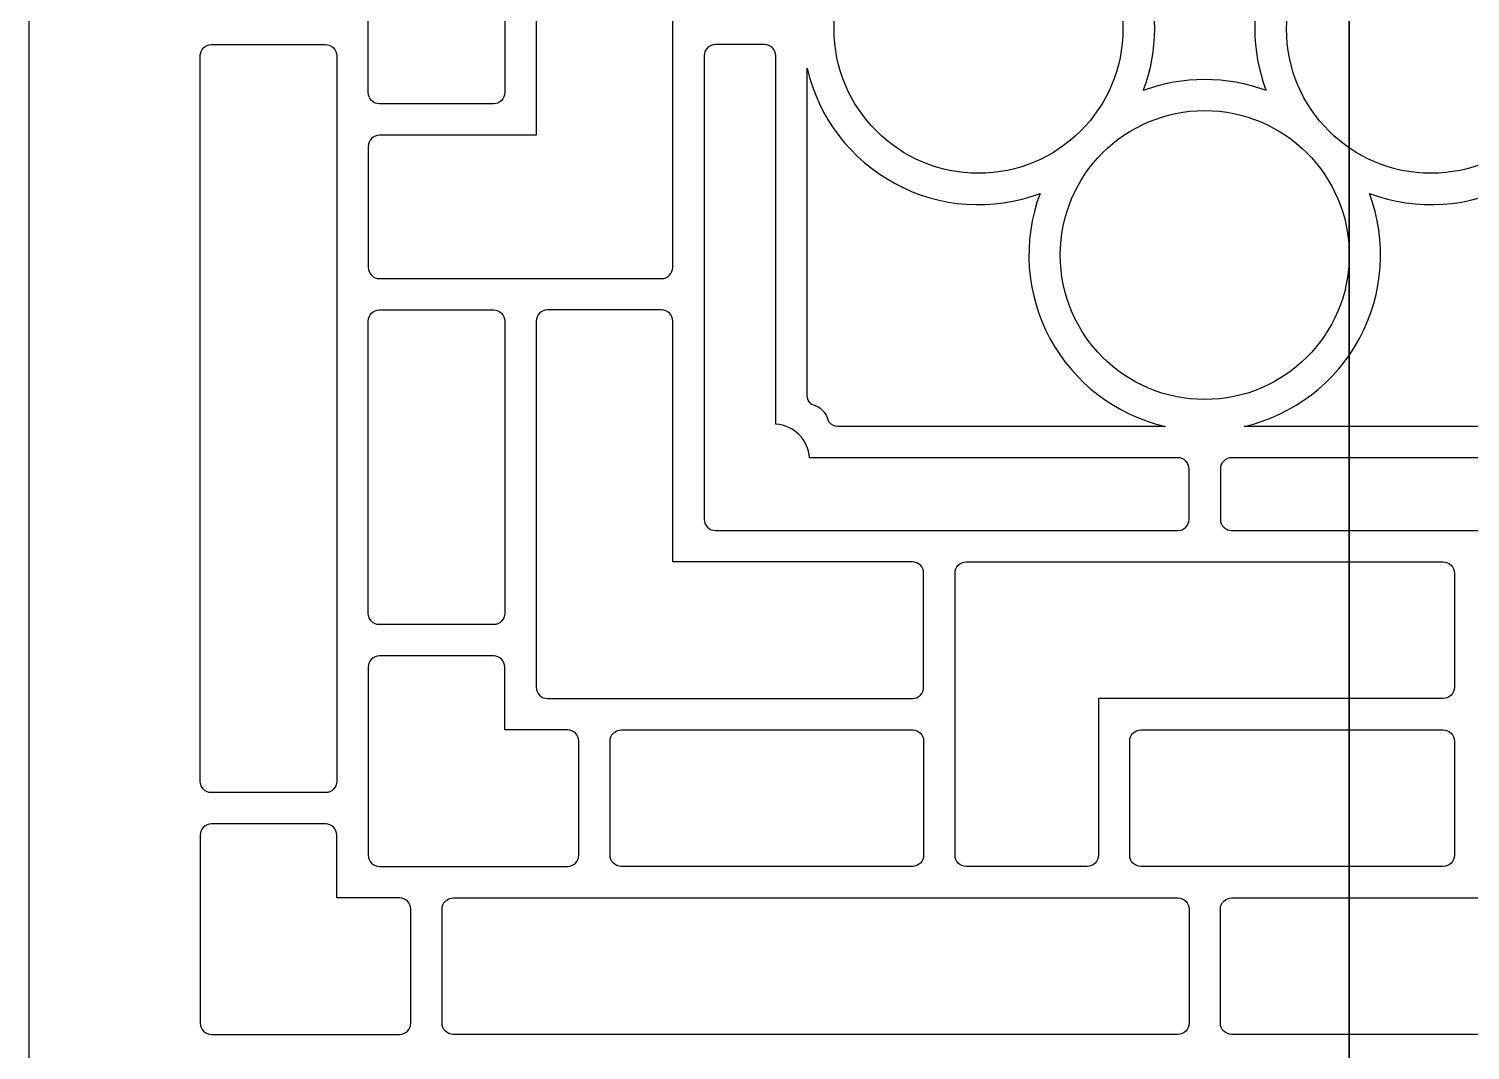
# Model space of a CAD drawing. Header units: centimetres. Extents: x 20.1 to 27, y -20.6 to 12.3.
# Drawn here: x 20.144 to 24.346, y -2.977 to 0 of the extents above; entities that cross this region are included whole.
import ezdxf

# ---------------------------------------------------------------- set-up
doc = ezdxf.new("R2010")
doc.units = ezdxf.units.CM
doc.header["$MEASUREMENT"] = 0
doc.layers.add('layer 1', color=7, linetype='Continuous')

msp = doc.modelspace()

# ---------------------------------------------------------------- linework, layer by layer
at = {"layer": 'layer 1', "color": 250}
for points, knots in [([(23.99309, 5.29547), (23.99309, 5.52805), (23.80454, 5.7166), (23.57196, 5.7166), (23.57196, 5.7166), (23.33937, 5.7166), (23.15083, 5.52805), (23.15083, 5.29547), (23.15083, 5.29547), (23.15083, 5.06288), (23.33937, 4.87434), (23.57196, 4.87434), (23.57196, 4.87434), (23.80454, 4.87433), (23.99309, 5.06288), (23.99309, 5.29546), (23.99309, 12.27286), (23.99309, -8.65933), (23.99309, 5.29547)], [0, 0, 0, 0, 0.2, 0.2, 0.2, 0.2, 0.4, 0.4, 0.4, 0.4, 0.6, 0.6, 0.6, 0.6, 1, 1, 1, 1.00001, 1.00001, 1.00001, 1.00001]), ([(20.14415, -9.00015), (20.14415, -9.00015), (20.14415, 9.00077), (20.14415, 9.00077), (20.14415, 9.00077), (20.14415, 9.00077), (26.99977, 9.00077), (26.99977, 9.00077), (26.99977, 9.00077), (26.99977, 9.00077), (26.99977, -9.00015), (26.99977, -9.00015), (26.99977, -9.00015), (26.99977, -9.00015), (20.14415, -9.00015), (20.14415, -9.00015)], [0, 0, 0, 0, 0.2, 0.2, 0.2, 0.2, 0.4, 0.4, 0.4, 0.4, 0.6, 0.6, 0.6, 0.6, 1, 1, 1, 1]), ([(23.99309, -0.65913), (23.99309, -0.42655), (23.80454, -0.238), (23.57196, -0.238), (23.57196, -0.238), (23.33937, -0.238), (23.15083, -0.42655), (23.15083, -0.65913), (23.15083, -0.65913), (23.15083, -0.89172), (23.33937, -1.08026), (23.57196, -1.08026), (23.57196, -1.08026), (23.80454, -1.08027), (23.99309, -0.89172), (23.99309, -0.65914), (23.99309, 6.31826), (23.99309, -14.61393), (23.99309, -0.65913)], [0, 0, 0, 0, 0.2, 0.2, 0.2, 0.2, 0.4, 0.4, 0.4, 0.4, 0.6, 0.6, 0.6, 0.6, 1, 1, 1, 1.00001, 1.00001, 1.00001, 1.00001]), ([(21.98864, -0.72769), (21.98864, -0.72769), (21.16596, -0.72769), (21.16596, -0.72769), (21.16596, -0.72769), (21.1573, -0.72769), (21.149, -0.72425), (21.14288, -0.71813), (21.14288, -0.71813), (21.13675, -0.71201), (21.13331, -0.7037), (21.13331, -0.69504), (21.13331, -0.69504), (21.13331, -0.69504), (21.13331, -0.34247), (21.13331, -0.34247), (21.13331, -0.34247), (21.13331, -0.33381), (21.13675, -0.32551), (21.14288, -0.31938), (21.14288, -0.31938), (21.149, -0.31326), (21.1573, -0.30982), (21.16596, -0.30982), (21.16596, -0.30982), (21.16596, -0.30982), (21.623, -0.30982), (21.623, -0.30982), (21.623, -0.30982), (21.623, -0.30982), (21.623, 0.69567), (21.623, 0.69567), (21.623, 0.69567), (21.623, 0.70433), (21.62644, 0.71263), (21.63256, 0.71875), (21.63256, 0.71875), (21.63869, 0.72487), (21.64699, 0.72831), (21.65565, 0.72831), (21.65565, 0.72831), (21.65565, 0.72831), (21.98864, 0.72831), (21.98864, 0.72831), (21.98864, 0.72831), (21.99729, 0.72831), (22.0056, 0.72487), (22.01172, 0.71875), (22.01172, 0.71875), (22.01784, 0.71263), (22.02128, 0.70433), (22.02128, 0.69567), (22.02128, 0.69567), (22.02128, 0.69567), (22.02128, -0.69504), (22.02128, -0.69504), (22.02128, -0.69504), (22.02128, -0.7037), (22.01784, -0.71201), (22.01172, -0.71813), (22.01172, -0.71813), (22.0056, -0.72425), (21.99729, -0.72769), (21.98864, -0.72769)], [0, 0, 0, 0, 0.0588235, 0.0588235, 0.0588235, 0.0588235, 0.1176471, 0.1176471, 0.1176471, 0.1176471, 0.1764706, 0.1764706, 0.1764706, 0.1764706, 0.2352941, 0.2352941, 0.2352941, 0.2352941, 0.2941176, 0.2941176, 0.2941176, 0.2941176, 0.3529412, 0.3529412, 0.3529412, 0.3529412, 0.4117647, 0.4117647, 0.4117647, 0.4117647, 0.4705882, 0.4705882, 0.4705882, 0.4705882, 0.5294118, 0.5294118, 0.5294118, 0.5294118, 0.5882353, 0.5882353, 0.5882353, 0.5882353, 0.6470588, 0.6470588, 0.6470588, 0.6470588, 0.7058824, 0.7058824, 0.7058824, 0.7058824, 0.7647059, 0.7647059, 0.7647059, 0.7647059, 0.8235294, 0.8235294, 0.8235294, 0.8235294, 0.8823529, 0.8823529, 0.8823529, 0.8823529, 1, 1, 1, 1]), ([(21.13331, -0.18577), (21.13331, -0.19443), (21.13675, -0.20273), (21.14288, -0.20885), (21.14288, -0.20885), (21.149, -0.21498), (21.1573, -0.21841), (21.16596, -0.21841), (21.16596, -0.21841), (21.16596, -0.21841), (21.49895, -0.21841), (21.49895, -0.21841), (21.49895, -0.21841), (21.50761, -0.21841), (21.51591, -0.21498), (21.52203, -0.20885), (21.52203, -0.20885), (21.52815, -0.20273), (21.53159, -0.19443), (21.53159, -0.18577), (21.53159, -0.18577), (21.53159, -0.18577), (21.53159, 0.69567), (21.53159, 0.69567), (21.53159, 0.69567), (21.53159, 0.70433), (21.52815, 0.71263), (21.52203, 0.71875), (21.52203, 0.71875), (21.51591, 0.72487), (21.50761, 0.72831), (21.49895, 0.72831), (21.49895, 0.72831), (21.49895, 0.72831), (21.16596, 0.72831), (21.16596, 0.72831), (21.16596, 0.72831), (21.1573, 0.72831), (21.149, 0.72487), (21.14288, 0.71875), (21.14288, 0.71875), (21.13675, 0.71263), (21.13331, 0.70433), (21.13331, 0.69567), (21.13331, 0.69567), (21.13331, 0.69567), (21.13331, -0.18577), (21.13331, -0.18577)], [0, 0, 0, 0, 0.0769231, 0.0769231, 0.0769231, 0.0769231, 0.1538462, 0.1538462, 0.1538462, 0.1538462, 0.2307692, 0.2307692, 0.2307692, 0.2307692, 0.3076923, 0.3076923, 0.3076923, 0.3076923, 0.3846154, 0.3846154, 0.3846154, 0.3846154, 0.4615385, 0.4615385, 0.4615385, 0.4615385, 0.5384615, 0.5384615, 0.5384615, 0.5384615, 0.6153846, 0.6153846, 0.6153846, 0.6153846, 0.6923077, 0.6923077, 0.6923077, 0.6923077, 0.7692308, 0.7692308, 0.7692308, 0.7692308, 0.8461538, 0.8461538, 0.8461538, 0.8461538, 1, 1, 1, 1]), ([(23.33364, 0.00031), (23.33364, 0.2329), (23.1451, 0.42144), (22.91251, 0.42144), (22.91251, 0.42144), (22.67993, 0.42144), (22.49138, 0.2329), (22.49138, 0.00031), (22.49138, 0.00031), (22.49138, -0.23227), (22.67993, -0.42082), (22.91251, -0.42082), (22.91251, -0.42082), (23.1451, -0.42082), (23.33364, -0.23227), (23.33364, 0.00031)], [0, 0, 0, 0, 0.2, 0.2, 0.2, 0.2, 0.4, 0.4, 0.4, 0.4, 0.6, 0.6, 0.6, 0.6, 1, 1, 1, 1]), ([(24.65254, 0.00031), (24.65254, 0.2329), (24.46399, 0.42144), (24.2314, 0.42144), (24.2314, 0.42144), (23.99882, 0.42144), (23.81027, 0.2329), (23.81027, 0.00031), (23.81027, 0.00031), (23.81027, -0.23227), (23.99882, -0.42082), (24.2314, -0.42082), (24.2314, -0.42082), (24.46399, -0.42082), (24.65253, -0.23227), (24.65254, 0.00031)], [0, 0, 0, 0, 0.2, 0.2, 0.2, 0.2, 0.4, 0.4, 0.4, 0.4, 0.6, 0.6, 0.6, 0.6, 1, 1, 1, 1]), ([(23.99309, -6.61373), (23.99309, -6.38115), (23.80454, -6.1926), (23.57196, -6.1926), (23.57196, -6.1926), (23.33937, -6.1926), (23.15083, -6.38115), (23.15083, -6.61373), (23.15083, -6.61373), (23.15083, -6.84632), (23.33937, -7.03486), (23.57196, -7.03487), (23.57196, -7.03487), (23.80454, -7.03487), (23.99309, -6.84632), (23.99309, -6.61374), (23.99309, 0.36366), (23.99309, -20.56853), (23.99309, -6.61373)], [0, 0, 0, 0, 0.2, 0.2, 0.2, 0.2, 0.4, 0.4, 0.4, 0.4, 0.6, 0.6, 0.6, 0.6, 1, 1, 1, 1.00001, 1.00001, 1.00001, 1.00001]), ([(23.39267, 0.1796), (23.5083, 0.13643), (23.63562, 0.13643), (23.75124, 0.1796), (23.75124, 0.1796), (23.70807, 0.06397), (23.70807, -0.06335), (23.75124, -0.17897), (23.75124, -0.17897), (23.63562, -0.1358), (23.5083, -0.1358), (23.39267, -0.17897), (23.39267, -0.17897), (23.43585, -0.06335), (23.43585, 0.06397), (23.39267, 0.1796)], [0, 0, 0, 0, 0.2, 0.2, 0.2, 0.2, 0.4, 0.4, 0.4, 0.4, 0.6, 0.6, 0.6, 0.6, 1, 1, 1, 1]), ([(20.64363, -2.19349), (20.64363, -2.20215), (20.64707, -2.21045), (20.65319, -2.21657), (20.65319, -2.21657), (20.65931, -2.22269), (20.66761, -2.22613), (20.67627, -2.22613), (20.67627, -2.22613), (20.67627, -2.22613), (21.00926, -2.22613), (21.00926, -2.22613), (21.00926, -2.22613), (21.01792, -2.22613), (21.02622, -2.22269), (21.03234, -2.21657), (21.03234, -2.21657), (21.03847, -2.21045), (21.04191, -2.20215), (21.04191, -2.19349), (21.04191, -2.19349), (21.04191, -2.19349), (21.04191, -0.07804), (21.04191, -0.07804), (21.04191, -0.07804), (21.04191, -0.06938), (21.03847, -0.06108), (21.03234, -0.05495), (21.03234, -0.05495), (21.02622, -0.04883), (21.01792, -0.04539), (21.00926, -0.04539), (21.00926, -0.04539), (21.00926, -0.04539), (20.67627, -0.04539), (20.67627, -0.04539), (20.67627, -0.04539), (20.66761, -0.04539), (20.65931, -0.04883), (20.65319, -0.05495), (20.65319, -0.05495), (20.64707, -0.06108), (20.64363, -0.06938), (20.64363, -0.07804), (20.64363, -0.07804), (20.64363, -0.07804), (20.64363, -2.19349), (20.64363, -2.19349)], [0, 0, 0, 0, 0.0769231, 0.0769231, 0.0769231, 0.0769231, 0.1538462, 0.1538462, 0.1538462, 0.1538462, 0.2307692, 0.2307692, 0.2307692, 0.2307692, 0.3076923, 0.3076923, 0.3076923, 0.3076923, 0.3846154, 0.3846154, 0.3846154, 0.3846154, 0.4615385, 0.4615385, 0.4615385, 0.4615385, 0.5384615, 0.5384615, 0.5384615, 0.5384615, 0.6153846, 0.6153846, 0.6153846, 0.6153846, 0.6923077, 0.6923077, 0.6923077, 0.6923077, 0.7692308, 0.7692308, 0.7692308, 0.7692308, 0.8461538, 0.8461538, 0.8461538, 0.8461538, 1, 1, 1, 1]), ([(22.11269, -0.07804), (22.11269, -0.06938), (22.11613, -0.06108), (22.12225, -0.05495), (22.12225, -0.05495), (22.12837, -0.04883), (22.13668, -0.04539), (22.14534, -0.04539), (22.14534, -0.04539), (22.14534, -0.04539), (22.28898, -0.04539), (22.28898, -0.04539), (22.28898, -0.04539), (22.29764, -0.04539), (22.30594, -0.04883), (22.31206, -0.05495), (22.31206, -0.05495), (22.31818, -0.06108), (22.32162, -0.06938), (22.32162, -0.07804), (22.32162, -0.07804), (22.32162, -0.07804), (22.32162, -1.15209), (22.32162, -1.15209), (22.32162, -1.15209), (22.37425, -1.15547), (22.41618, -1.1974), (22.41956, -1.25002), (22.41956, -1.25002), (22.41956, -1.25002), (23.49361, -1.25002), (23.49361, -1.25002), (23.49361, -1.25002), (23.50227, -1.25002), (23.51057, -1.25346), (23.51669, -1.25958), (23.51669, -1.25958), (23.52281, -1.26571), (23.52625, -1.27401), (23.52625, -1.28267), (23.52625, -1.28267), (23.52625, -1.28267), (23.52625, -1.42958), (23.52625, -1.42958), (23.52625, -1.42958), (23.52625, -1.43823), (23.52281, -1.44654), (23.51669, -1.45266), (23.51669, -1.45266), (23.51057, -1.45878), (23.50227, -1.46222), (23.49361, -1.46222), (23.49361, -1.46222), (23.49361, -1.46222), (22.14534, -1.46222), (22.14534, -1.46222), (22.14534, -1.46222), (22.13668, -1.46222), (22.12837, -1.45878), (22.12225, -1.45266), (22.12225, -1.45266), (22.11613, -1.44654), (22.11269, -1.43823), (22.11269, -1.42958), (22.11269, -1.42958), (22.11269, -1.42958), (22.11269, -0.07804), (22.11269, -0.07804)], [0, 0, 0, 0, 0.0555556, 0.0555556, 0.0555556, 0.0555556, 0.1111111, 0.1111111, 0.1111111, 0.1111111, 0.1666667, 0.1666667, 0.1666667, 0.1666667, 0.2222222, 0.2222222, 0.2222222, 0.2222222, 0.2777778, 0.2777778, 0.2777778, 0.2777778, 0.3333333, 0.3333333, 0.3333333, 0.3333333, 0.3888889, 0.3888889, 0.3888889, 0.3888889, 0.4444444, 0.4444444, 0.4444444, 0.4444444, 0.5, 0.5, 0.5, 0.5, 0.5555556, 0.5555556, 0.5555556, 0.5555556, 0.6111111, 0.6111111, 0.6111111, 0.6111111, 0.6666667, 0.6666667, 0.6666667, 0.6666667, 0.7222222, 0.7222222, 0.7222222, 0.7222222, 0.7777778, 0.7777778, 0.7777778, 0.7777778, 0.8333333, 0.8333333, 0.8333333, 0.8333333, 0.8888889, 0.8888889, 0.8888889, 0.8888889, 1, 1, 1, 1]), ([(24.82229, -1.15209), (24.82229, -1.15209), (24.82229, -0.07804), (24.82229, -0.07804), (24.82229, -0.07804), (24.82229, -0.06938), (24.82573, -0.06108), (24.83186, -0.05495), (24.83186, -0.05495), (24.83798, -0.04883), (24.84628, -0.04539), (24.85494, -0.04539), (24.85494, -0.04539), (24.85494, -0.04539), (24.99858, -0.04539), (24.99858, -0.04539), (24.99858, -0.04539), (25.00724, -0.04539), (25.01554, -0.04883), (25.02167, -0.05495), (25.02167, -0.05495), (25.02779, -0.06108), (25.03123, -0.06938), (25.03123, -0.07804), (25.03123, -0.07804), (25.03123, -0.07804), (25.03123, -1.42958), (25.03123, -1.42958), (25.03123, -1.42958), (25.03123, -1.43823), (25.02779, -1.44654), (25.02167, -1.45266), (25.02167, -1.45266), (25.01554, -1.45878), (25.00724, -1.46222), (24.99858, -1.46222), (24.99858, -1.46222), (24.99858, -1.46222), (23.65031, -1.46222), (23.65031, -1.46222), (23.65031, -1.46222), (23.64165, -1.46222), (23.63335, -1.45878), (23.62722, -1.45266), (23.62722, -1.45266), (23.6211, -1.44654), (23.61766, -1.43823), (23.61766, -1.42958), (23.61766, -1.42958), (23.61766, -1.42958), (23.61766, -1.28267), (23.61766, -1.28267), (23.61766, -1.28267), (23.61766, -1.27401), (23.6211, -1.26571), (23.62722, -1.25958), (23.62722, -1.25958), (23.63335, -1.25346), (23.64165, -1.25002), (23.65031, -1.25002), (23.65031, -1.25002), (23.65031, -1.25002), (24.72436, -1.25002), (24.72436, -1.25002), (24.72436, -1.25002), (24.72774, -1.1974), (24.76967, -1.15547), (24.82229, -1.15209)], [0, 0, 0, 0, 0.0555556, 0.0555556, 0.0555556, 0.0555556, 0.1111111, 0.1111111, 0.1111111, 0.1111111, 0.1666667, 0.1666667, 0.1666667, 0.1666667, 0.2222222, 0.2222222, 0.2222222, 0.2222222, 0.2777778, 0.2777778, 0.2777778, 0.2777778, 0.3333333, 0.3333333, 0.3333333, 0.3333333, 0.3888889, 0.3888889, 0.3888889, 0.3888889, 0.4444444, 0.4444444, 0.4444444, 0.4444444, 0.5, 0.5, 0.5, 0.5, 0.5555556, 0.5555556, 0.5555556, 0.5555556, 0.6111111, 0.6111111, 0.6111111, 0.6111111, 0.6666667, 0.6666667, 0.6666667, 0.6666667, 0.7222222, 0.7222222, 0.7222222, 0.7222222, 0.7777778, 0.7777778, 0.7777778, 0.7777778, 0.8333333, 0.8333333, 0.8333333, 0.8333333, 0.8888889, 0.8888889, 0.8888889, 0.8888889, 1, 1, 1, 1]), ([(22.47542, -1.14214), (22.47593, -1.14411), (22.47689, -1.14593), (22.47823, -1.14746), (22.47823, -1.14746), (22.48443, -1.15455), (22.49338, -1.15861), (22.5028, -1.15861), (22.5028, -1.15861), (22.5028, -1.15861), (23.457, -1.15861), (23.457, -1.15861), (23.457, -1.15861), (23.31314, -1.12551), (23.19055, -1.03198), (23.1206, -0.90198), (23.1206, -0.90198), (23.05066, -0.77198), (23.04016, -0.61814), (23.0918, -0.47985), (23.0918, -0.47985), (22.95351, -0.53148), (22.79966, -0.52099), (22.66967, -0.45104), (22.66967, -0.45104), (22.53967, -0.3811), (22.44614, -0.2585), (22.41303, -0.11465), (22.41303, -0.11465), (22.41303, -0.11465), (22.41303, -1.06885), (22.41303, -1.06885), (22.41303, -1.06885), (22.41303, -1.07826), (22.4171, -1.08722), (22.42418, -1.09342), (22.42418, -1.09342), (22.42572, -1.09476), (22.42754, -1.09572), (22.42951, -1.09623), (22.42951, -1.09623), (22.45201, -1.10206), (22.46959, -1.11963), (22.47542, -1.14214)], [0, 0, 0, 0, 0.0833333, 0.0833333, 0.0833333, 0.0833333, 0.1666667, 0.1666667, 0.1666667, 0.1666667, 0.25, 0.25, 0.25, 0.25, 0.3333333, 0.3333333, 0.3333333, 0.3333333, 0.4166667, 0.4166667, 0.4166667, 0.4166667, 0.5, 0.5, 0.5, 0.5, 0.5833333, 0.5833333, 0.5833333, 0.5833333, 0.6666667, 0.6666667, 0.6666667, 0.6666667, 0.75, 0.75, 0.75, 0.75, 0.8333333, 0.8333333, 0.8333333, 0.8333333, 1, 1, 1, 1]), ([(24.71441, -1.09623), (24.71638, -1.09572), (24.7182, -1.09476), (24.71973, -1.09342), (24.71973, -1.09342), (24.72682, -1.08722), (24.73089, -1.07826), (24.73089, -1.06885), (24.73089, -1.06885), (24.73089, -1.06885), (24.73089, -0.11465), (24.73089, -0.11465), (24.73089, -0.11465), (24.69778, -0.2585), (24.60425, -0.3811), (24.47425, -0.45104), (24.47425, -0.45104), (24.34425, -0.52099), (24.19041, -0.53148), (24.05212, -0.47985), (24.05212, -0.47985), (24.10376, -0.61814), (24.09326, -0.77198), (24.02331, -0.90198), (24.02331, -0.90198), (23.95337, -1.03198), (23.83077, -1.12551), (23.68692, -1.15861), (23.68692, -1.15861), (23.68692, -1.15861), (24.64112, -1.15861), (24.64112, -1.15861), (24.64112, -1.15861), (24.65053, -1.15861), (24.65949, -1.15455), (24.66569, -1.14746), (24.66569, -1.14746), (24.66703, -1.14593), (24.66799, -1.14411), (24.6685, -1.14214), (24.6685, -1.14214), (24.67433, -1.11963), (24.69191, -1.10206), (24.71441, -1.09623)], [0, 0, 0, 0, 0.0833333, 0.0833333, 0.0833333, 0.0833333, 0.1666667, 0.1666667, 0.1666667, 0.1666667, 0.25, 0.25, 0.25, 0.25, 0.3333333, 0.3333333, 0.3333333, 0.3333333, 0.4166667, 0.4166667, 0.4166667, 0.4166667, 0.5, 0.5, 0.5, 0.5, 0.5833333, 0.5833333, 0.5833333, 0.5833333, 0.6666667, 0.6666667, 0.6666667, 0.6666667, 0.75, 0.75, 0.75, 0.75, 0.8333333, 0.8333333, 0.8333333, 0.8333333, 1, 1, 1, 1]), ([(21.16596, -0.8191), (21.1573, -0.8191), (21.149, -0.82254), (21.14288, -0.82866), (21.14288, -0.82866), (21.13675, -0.83478), (21.13331, -0.84309), (21.13331, -0.85174), (21.13331, -0.85174), (21.13331, -0.85174), (21.13331, -1.7038), (21.13331, -1.7038), (21.13331, -1.7038), (21.13331, -1.71246), (21.13675, -1.72076), (21.14288, -1.72688), (21.14288, -1.72688), (21.149, -1.73301), (21.1573, -1.73645), (21.16596, -1.73645), (21.16596, -1.73645), (21.16596, -1.73645), (21.49895, -1.73645), (21.49895, -1.73645), (21.49895, -1.73645), (21.50761, -1.73645), (21.51591, -1.73301), (21.52203, -1.72688), (21.52203, -1.72688), (21.52815, -1.72076), (21.53159, -1.71246), (21.53159, -1.7038), (21.53159, -1.7038), (21.53159, -1.7038), (21.53159, -0.85174), (21.53159, -0.85174), (21.53159, -0.85174), (21.53159, -0.84309), (21.52815, -0.83478), (21.52203, -0.82866), (21.52203, -0.82866), (21.51591, -0.82254), (21.50761, -0.8191), (21.49895, -0.8191), (21.49895, -0.8191), (21.49895, -0.8191), (21.16596, -0.8191), (21.16596, -0.8191)], [0, 0, 0, 0, 0.0769231, 0.0769231, 0.0769231, 0.0769231, 0.1538462, 0.1538462, 0.1538462, 0.1538462, 0.2307692, 0.2307692, 0.2307692, 0.2307692, 0.3076923, 0.3076923, 0.3076923, 0.3076923, 0.3846154, 0.3846154, 0.3846154, 0.3846154, 0.4615385, 0.4615385, 0.4615385, 0.4615385, 0.5384615, 0.5384615, 0.5384615, 0.5384615, 0.6153846, 0.6153846, 0.6153846, 0.6153846, 0.6923077, 0.6923077, 0.6923077, 0.6923077, 0.7692308, 0.7692308, 0.7692308, 0.7692308, 0.8461538, 0.8461538, 0.8461538, 0.8461538, 1, 1, 1, 1]), ([(22.7199, -1.55363), (22.72856, -1.55363), (22.73686, -1.55707), (22.74299, -1.56319), (22.74299, -1.56319), (22.74911, -1.56931), (22.75255, -1.57762), (22.75255, -1.58628), (22.75255, -1.58628), (22.75255, -1.58628), (22.75255, -1.91926), (22.75255, -1.91926), (22.75255, -1.91926), (22.75255, -1.92792), (22.74911, -1.93622), (22.74299, -1.94235), (22.74299, -1.94235), (22.73686, -1.94847), (22.72856, -1.95191), (22.7199, -1.95191), (22.7199, -1.95191), (22.7199, -1.95191), (21.65565, -1.95191), (21.65565, -1.95191), (21.65565, -1.95191), (21.64699, -1.95191), (21.63869, -1.94847), (21.63256, -1.94235), (21.63256, -1.94235), (21.62644, -1.93622), (21.623, -1.92792), (21.623, -1.91926), (21.623, -1.91926), (21.623, -1.91926), (21.623, -0.85174), (21.623, -0.85174), (21.623, -0.85174), (21.623, -0.84309), (21.62644, -0.83478), (21.63256, -0.82866), (21.63256, -0.82866), (21.63869, -0.82254), (21.64699, -0.8191), (21.65565, -0.8191), (21.65565, -0.8191), (21.65565, -0.8191), (21.98864, -0.8191), (21.98864, -0.8191), (21.98864, -0.8191), (21.99729, -0.8191), (22.0056, -0.82254), (22.01172, -0.82866), (22.01172, -0.82866), (22.01784, -0.83478), (22.02128, -0.84309), (22.02128, -0.85174), (22.02128, -0.85174), (22.02128, -0.85174), (22.02128, -1.55363), (22.02128, -1.55363), (22.02128, -1.55363), (22.02128, -1.55363), (22.7199, -1.55363), (22.7199, -1.55363)], [0, 0, 0, 0, 0.0588235, 0.0588235, 0.0588235, 0.0588235, 0.1176471, 0.1176471, 0.1176471, 0.1176471, 0.1764706, 0.1764706, 0.1764706, 0.1764706, 0.2352941, 0.2352941, 0.2352941, 0.2352941, 0.2941176, 0.2941176, 0.2941176, 0.2941176, 0.3529412, 0.3529412, 0.3529412, 0.3529412, 0.4117647, 0.4117647, 0.4117647, 0.4117647, 0.4705882, 0.4705882, 0.4705882, 0.4705882, 0.5294118, 0.5294118, 0.5294118, 0.5294118, 0.5882353, 0.5882353, 0.5882353, 0.5882353, 0.6470588, 0.6470588, 0.6470588, 0.6470588, 0.7058824, 0.7058824, 0.7058824, 0.7058824, 0.7647059, 0.7647059, 0.7647059, 0.7647059, 0.8235294, 0.8235294, 0.8235294, 0.8235294, 0.8823529, 0.8823529, 0.8823529, 0.8823529, 1, 1, 1, 1]), ([(24.26731, -1.95191), (24.27597, -1.95191), (24.28428, -1.94847), (24.2904, -1.94235), (24.2904, -1.94235), (24.29652, -1.93622), (24.29996, -1.92792), (24.29996, -1.91926), (24.29996, -1.91926), (24.29996, -1.91926), (24.29996, -1.58628), (24.29996, -1.58628), (24.29996, -1.58628), (24.29996, -1.57762), (24.29652, -1.56931), (24.2904, -1.56319), (24.2904, -1.56319), (24.28428, -1.55707), (24.27597, -1.55363), (24.26731, -1.55363), (24.26731, -1.55363), (24.26731, -1.55363), (22.8766, -1.55363), (22.8766, -1.55363), (22.8766, -1.55363), (22.86794, -1.55363), (22.85964, -1.55707), (22.85352, -1.56319), (22.85352, -1.56319), (22.8474, -1.56931), (22.84396, -1.57762), (22.84396, -1.58628), (22.84396, -1.58628), (22.84396, -1.58628), (22.84396, -2.40895), (22.84396, -2.40895), (22.84396, -2.40895), (22.84396, -2.41761), (22.8474, -2.42591), (22.85352, -2.43203), (22.85352, -2.43203), (22.85964, -2.43816), (22.86794, -2.4416), (22.8766, -2.4416), (22.8766, -2.4416), (22.8766, -2.4416), (23.22918, -2.4416), (23.22918, -2.4416), (23.22918, -2.4416), (23.23784, -2.4416), (23.24614, -2.43816), (23.25226, -2.43203), (23.25226, -2.43203), (23.25838, -2.42591), (23.26182, -2.41761), (23.26182, -2.40895), (23.26182, -2.40895), (23.26182, -2.40895), (23.26182, -1.95191), (23.26182, -1.95191), (23.26182, -1.95191), (23.26182, -1.95191), (24.26731, -1.95191), (24.26731, -1.95191)], [0, 0, 0, 0, 0.0588235, 0.0588235, 0.0588235, 0.0588235, 0.1176471, 0.1176471, 0.1176471, 0.1176471, 0.1764706, 0.1764706, 0.1764706, 0.1764706, 0.2352941, 0.2352941, 0.2352941, 0.2352941, 0.2941176, 0.2941176, 0.2941176, 0.2941176, 0.3529412, 0.3529412, 0.3529412, 0.3529412, 0.4117647, 0.4117647, 0.4117647, 0.4117647, 0.4705882, 0.4705882, 0.4705882, 0.4705882, 0.5294118, 0.5294118, 0.5294118, 0.5294118, 0.5882353, 0.5882353, 0.5882353, 0.5882353, 0.6470588, 0.6470588, 0.6470588, 0.6470588, 0.7058824, 0.7058824, 0.7058824, 0.7058824, 0.7647059, 0.7647059, 0.7647059, 0.7647059, 0.8235294, 0.8235294, 0.8235294, 0.8235294, 0.8823529, 0.8823529, 0.8823529, 0.8823529, 1, 1, 1, 1]), ([(21.74706, -2.40895), (21.74706, -2.41761), (21.74362, -2.42591), (21.73749, -2.43203), (21.73749, -2.43203), (21.73137, -2.43816), (21.72307, -2.4416), (21.71441, -2.4416), (21.71441, -2.4416), (21.71441, -2.4416), (21.16596, -2.4416), (21.16596, -2.4416), (21.16596, -2.4416), (21.1573, -2.4416), (21.149, -2.43816), (21.14288, -2.43203), (21.14288, -2.43203), (21.13675, -2.42591), (21.13331, -2.41761), (21.13331, -2.40895), (21.13331, -2.40895), (21.13331, -2.40895), (21.13331, -1.8605), (21.13331, -1.8605), (21.13331, -1.8605), (21.13331, -1.85184), (21.13675, -1.84354), (21.14288, -1.83742), (21.14288, -1.83742), (21.149, -1.83129), (21.1573, -1.82785), (21.16596, -1.82785), (21.16596, -1.82785), (21.16596, -1.82785), (21.49895, -1.82785), (21.49895, -1.82785), (21.49895, -1.82785), (21.50761, -1.82785), (21.51591, -1.83129), (21.52203, -1.83742), (21.52203, -1.83742), (21.52815, -1.84354), (21.53159, -1.85184), (21.53159, -1.8605), (21.53159, -1.8605), (21.53159, -1.8605), (21.53159, -2.04332), (21.53159, -2.04332), (21.53159, -2.04332), (21.53159, -2.04332), (21.71441, -2.04332), (21.71441, -2.04332), (21.71441, -2.04332), (21.72307, -2.04332), (21.73137, -2.04676), (21.73749, -2.05288), (21.73749, -2.05288), (21.74362, -2.059), (21.74706, -2.0673), (21.74706, -2.07596), (21.74706, -2.07596), (21.74706, -2.07596), (21.74706, -2.40895), (21.74706, -2.40895)], [0, 0, 0, 0, 0.0588235, 0.0588235, 0.0588235, 0.0588235, 0.1176471, 0.1176471, 0.1176471, 0.1176471, 0.1764706, 0.1764706, 0.1764706, 0.1764706, 0.2352941, 0.2352941, 0.2352941, 0.2352941, 0.2941176, 0.2941176, 0.2941176, 0.2941176, 0.3529412, 0.3529412, 0.3529412, 0.3529412, 0.4117647, 0.4117647, 0.4117647, 0.4117647, 0.4705882, 0.4705882, 0.4705882, 0.4705882, 0.5294118, 0.5294118, 0.5294118, 0.5294118, 0.5882353, 0.5882353, 0.5882353, 0.5882353, 0.6470588, 0.6470588, 0.6470588, 0.6470588, 0.7058824, 0.7058824, 0.7058824, 0.7058824, 0.7647059, 0.7647059, 0.7647059, 0.7647059, 0.8235294, 0.8235294, 0.8235294, 0.8235294, 0.8823529, 0.8823529, 0.8823529, 0.8823529, 1, 1, 1, 1]), ([(22.7199, -2.4416), (22.72856, -2.4416), (22.73686, -2.43816), (22.74299, -2.43203), (22.74299, -2.43203), (22.74911, -2.42591), (22.75255, -2.41761), (22.75255, -2.40895), (22.75255, -2.40895), (22.75255, -2.40895), (22.75255, -2.07596), (22.75255, -2.07596), (22.75255, -2.07596), (22.75255, -2.0673), (22.74911, -2.059), (22.74299, -2.05288), (22.74299, -2.05288), (22.73686, -2.04676), (22.72856, -2.04332), (22.7199, -2.04332), (22.7199, -2.04332), (22.7199, -2.04332), (21.87111, -2.04332), (21.87111, -2.04332), (21.87111, -2.04332), (21.86245, -2.04332), (21.85415, -2.04676), (21.84803, -2.05288), (21.84803, -2.05288), (21.8419, -2.059), (21.83846, -2.0673), (21.83846, -2.07596), (21.83846, -2.07596), (21.83846, -2.07596), (21.83846, -2.40895), (21.83846, -2.40895), (21.83846, -2.40895), (21.83846, -2.41761), (21.8419, -2.42591), (21.84803, -2.43203), (21.84803, -2.43203), (21.85415, -2.43816), (21.86245, -2.4416), (21.87111, -2.4416), (21.87111, -2.4416), (21.87111, -2.4416), (22.7199, -2.4416), (22.7199, -2.4416)], [0, 0, 0, 0, 0.0769231, 0.0769231, 0.0769231, 0.0769231, 0.1538462, 0.1538462, 0.1538462, 0.1538462, 0.2307692, 0.2307692, 0.2307692, 0.2307692, 0.3076923, 0.3076923, 0.3076923, 0.3076923, 0.3846154, 0.3846154, 0.3846154, 0.3846154, 0.4615385, 0.4615385, 0.4615385, 0.4615385, 0.5384615, 0.5384615, 0.5384615, 0.5384615, 0.6153846, 0.6153846, 0.6153846, 0.6153846, 0.6923077, 0.6923077, 0.6923077, 0.6923077, 0.7692308, 0.7692308, 0.7692308, 0.7692308, 0.8461538, 0.8461538, 0.8461538, 0.8461538, 1, 1, 1, 1]), ([(24.26731, -2.4416), (24.27597, -2.4416), (24.28428, -2.43816), (24.2904, -2.43203), (24.2904, -2.43203), (24.29652, -2.42591), (24.29996, -2.41761), (24.29996, -2.40895), (24.29996, -2.40895), (24.29996, -2.40895), (24.29996, -2.07596), (24.29996, -2.07596), (24.29996, -2.07596), (24.29996, -2.0673), (24.29652, -2.059), (24.2904, -2.05288), (24.2904, -2.05288), (24.28428, -2.04676), (24.27597, -2.04332), (24.26731, -2.04332), (24.26731, -2.04332), (24.26731, -2.04332), (23.38588, -2.04332), (23.38588, -2.04332), (23.38588, -2.04332), (23.37722, -2.04332), (23.36891, -2.04676), (23.36279, -2.05288), (23.36279, -2.05288), (23.35667, -2.059), (23.35323, -2.0673), (23.35323, -2.07596), (23.35323, -2.07596), (23.35323, -2.07596), (23.35323, -2.40895), (23.35323, -2.40895), (23.35323, -2.40895), (23.35323, -2.41761), (23.35667, -2.42591), (23.36279, -2.43203), (23.36279, -2.43203), (23.36891, -2.43816), (23.37722, -2.4416), (23.38588, -2.4416), (23.38588, -2.4416), (23.38588, -2.4416), (24.26731, -2.4416), (24.26731, -2.4416)], [0, 0, 0, 0, 0.0769231, 0.0769231, 0.0769231, 0.0769231, 0.1538462, 0.1538462, 0.1538462, 0.1538462, 0.2307692, 0.2307692, 0.2307692, 0.2307692, 0.3076923, 0.3076923, 0.3076923, 0.3076923, 0.3846154, 0.3846154, 0.3846154, 0.3846154, 0.4615385, 0.4615385, 0.4615385, 0.4615385, 0.5384615, 0.5384615, 0.5384615, 0.5384615, 0.6153846, 0.6153846, 0.6153846, 0.6153846, 0.6923077, 0.6923077, 0.6923077, 0.6923077, 0.7692308, 0.7692308, 0.7692308, 0.7692308, 0.8461538, 0.8461538, 0.8461538, 0.8461538, 1, 1, 1, 1]), ([(21.25737, -2.89864), (21.25737, -2.9073), (21.25393, -2.9156), (21.24781, -2.92172), (21.24781, -2.92172), (21.24168, -2.92784), (21.23338, -2.93128), (21.22472, -2.93128), (21.22472, -2.93128), (21.22472, -2.93128), (20.67627, -2.93128), (20.67627, -2.93128), (20.67627, -2.93128), (20.66761, -2.93128), (20.65931, -2.92784), (20.65319, -2.92172), (20.65319, -2.92172), (20.64707, -2.9156), (20.64363, -2.9073), (20.64363, -2.89864), (20.64363, -2.89864), (20.64363, -2.89864), (20.64363, -2.35019), (20.64363, -2.35019), (20.64363, -2.35019), (20.64363, -2.34153), (20.64707, -2.33323), (20.65319, -2.3271), (20.65319, -2.3271), (20.65931, -2.32098), (20.66761, -2.31754), (20.67627, -2.31754), (20.67627, -2.31754), (20.67627, -2.31754), (21.00926, -2.31754), (21.00926, -2.31754), (21.00926, -2.31754), (21.01792, -2.31754), (21.02622, -2.32098), (21.03234, -2.3271), (21.03234, -2.3271), (21.03847, -2.33323), (21.04191, -2.34153), (21.04191, -2.35019), (21.04191, -2.35019), (21.04191, -2.35019), (21.04191, -2.533), (21.04191, -2.533), (21.04191, -2.533), (21.04191, -2.533), (21.22472, -2.533), (21.22472, -2.533), (21.22472, -2.533), (21.23338, -2.533), (21.24168, -2.53644), (21.24781, -2.54257), (21.24781, -2.54257), (21.25393, -2.54869), (21.25737, -2.55699), (21.25737, -2.56565), (21.25737, -2.56565), (21.25737, -2.56565), (21.25737, -2.89864), (21.25737, -2.89864)], [0, 0, 0, 0, 0.0588235, 0.0588235, 0.0588235, 0.0588235, 0.1176471, 0.1176471, 0.1176471, 0.1176471, 0.1764706, 0.1764706, 0.1764706, 0.1764706, 0.2352941, 0.2352941, 0.2352941, 0.2352941, 0.2941176, 0.2941176, 0.2941176, 0.2941176, 0.3529412, 0.3529412, 0.3529412, 0.3529412, 0.4117647, 0.4117647, 0.4117647, 0.4117647, 0.4705882, 0.4705882, 0.4705882, 0.4705882, 0.5294118, 0.5294118, 0.5294118, 0.5294118, 0.5882353, 0.5882353, 0.5882353, 0.5882353, 0.6470588, 0.6470588, 0.6470588, 0.6470588, 0.7058824, 0.7058824, 0.7058824, 0.7058824, 0.7647059, 0.7647059, 0.7647059, 0.7647059, 0.8235294, 0.8235294, 0.8235294, 0.8235294, 0.8823529, 0.8823529, 0.8823529, 0.8823529, 1, 1, 1, 1]), ([(23.49361, -2.93128), (23.50227, -2.93128), (23.51057, -2.92784), (23.51669, -2.92172), (23.51669, -2.92172), (23.52281, -2.9156), (23.52625, -2.9073), (23.52625, -2.89864), (23.52625, -2.89864), (23.52625, -2.89864), (23.52625, -2.56565), (23.52625, -2.56565), (23.52625, -2.56565), (23.52625, -2.55699), (23.52281, -2.54869), (23.51669, -2.54257), (23.51669, -2.54257), (23.51057, -2.53644), (23.50227, -2.533), (23.49361, -2.533), (23.49361, -2.533), (23.49361, -2.533), (21.38142, -2.533), (21.38142, -2.533), (21.38142, -2.533), (21.37276, -2.533), (21.36446, -2.53644), (21.35834, -2.54257), (21.35834, -2.54257), (21.35222, -2.54869), (21.34878, -2.55699), (21.34878, -2.56565), (21.34878, -2.56565), (21.34878, -2.56565), (21.34878, -2.89864), (21.34878, -2.89864), (21.34878, -2.89864), (21.34878, -2.9073), (21.35222, -2.9156), (21.35834, -2.92172), (21.35834, -2.92172), (21.36446, -2.92784), (21.37276, -2.93128), (21.38142, -2.93128), (21.38142, -2.93128), (21.38142, -2.93128), (23.49361, -2.93128), (23.49361, -2.93128)], [0, 0, 0, 0, 0.0769231, 0.0769231, 0.0769231, 0.0769231, 0.1538462, 0.1538462, 0.1538462, 0.1538462, 0.2307692, 0.2307692, 0.2307692, 0.2307692, 0.3076923, 0.3076923, 0.3076923, 0.3076923, 0.3846154, 0.3846154, 0.3846154, 0.3846154, 0.4615385, 0.4615385, 0.4615385, 0.4615385, 0.5384615, 0.5384615, 0.5384615, 0.5384615, 0.6153846, 0.6153846, 0.6153846, 0.6153846, 0.6923077, 0.6923077, 0.6923077, 0.6923077, 0.7692308, 0.7692308, 0.7692308, 0.7692308, 0.8461538, 0.8461538, 0.8461538, 0.8461538, 1, 1, 1, 1]), ([(25.76249, -2.93128), (25.77115, -2.93128), (25.77946, -2.92784), (25.78558, -2.92172), (25.78558, -2.92172), (25.7917, -2.9156), (25.79514, -2.9073), (25.79514, -2.89864), (25.79514, -2.89864), (25.79514, -2.89864), (25.79514, -2.56565), (25.79514, -2.56565), (25.79514, -2.56565), (25.79514, -2.55699), (25.7917, -2.54869), (25.78558, -2.54257), (25.78558, -2.54257), (25.77946, -2.53644), (25.77115, -2.533), (25.76249, -2.533), (25.76249, -2.533), (25.76249, -2.533), (23.65031, -2.533), (23.65031, -2.533), (23.65031, -2.533), (23.64165, -2.533), (23.63335, -2.53644), (23.62722, -2.54257), (23.62722, -2.54257), (23.6211, -2.54869), (23.61766, -2.55699), (23.61766, -2.56565), (23.61766, -2.56565), (23.61766, -2.56565), (23.61766, -2.89864), (23.61766, -2.89864), (23.61766, -2.89864), (23.61766, -2.9073), (23.6211, -2.9156), (23.62722, -2.92172), (23.62722, -2.92172), (23.63335, -2.92784), (23.64165, -2.93128), (23.65031, -2.93128), (23.65031, -2.93128), (23.65031, -2.93128), (25.76249, -2.93128), (25.76249, -2.93128)], [0, 0, 0, 0, 0.0769231, 0.0769231, 0.0769231, 0.0769231, 0.1538462, 0.1538462, 0.1538462, 0.1538462, 0.2307692, 0.2307692, 0.2307692, 0.2307692, 0.3076923, 0.3076923, 0.3076923, 0.3076923, 0.3846154, 0.3846154, 0.3846154, 0.3846154, 0.4615385, 0.4615385, 0.4615385, 0.4615385, 0.5384615, 0.5384615, 0.5384615, 0.5384615, 0.6153846, 0.6153846, 0.6153846, 0.6153846, 0.6923077, 0.6923077, 0.6923077, 0.6923077, 0.7692308, 0.7692308, 0.7692308, 0.7692308, 0.8461538, 0.8461538, 0.8461538, 0.8461538, 1, 1, 1, 1])]:
    msp.add_open_spline(points, degree=3, knots=knots, dxfattribs=at)

doc.saveas('drawing.dxf')
